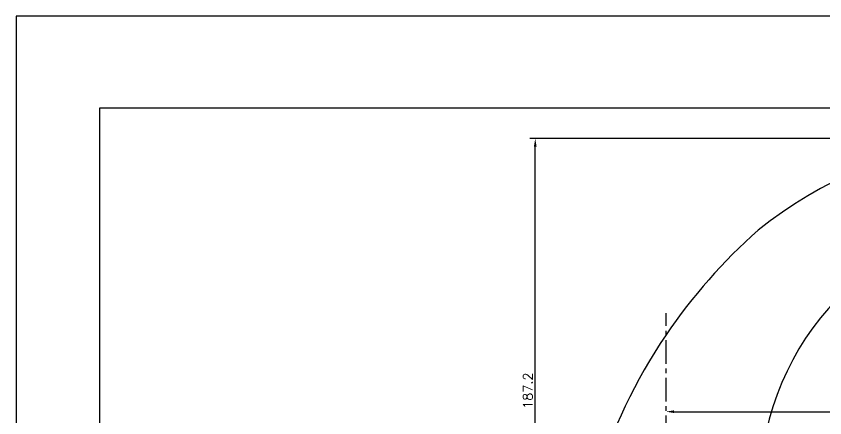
# Model space of a CAD drawing. Extents: x 594 to 1188, y 531 to 951.
# Drawn here: x 594 to 894.1, y 801.8 to 950.8 of the extents above; entities that cross this region are included whole.
import ezdxf

# ---------------------------------------------------------------- set-up
doc = ezdxf.new("R2010")
doc.units = 0
doc.header["$LTSCALE"] = 7
doc.header["$MEASUREMENT"] = 0
doc.linetypes.add('CENTER', pattern=[2, 1.25, -0.25, 0.25, -0.25])
doc.layers.get('0').update_dxf_attribs({"color": 2, "linetype": 'CONTINUOUS'})
for name, color, linetype in [('CL', 1, 'CENTER'), ('DIM', 2, 'CONTINUOUS'), ('DWG', 7, 'CONTINUOUS')]:
    doc.layers.add(name, color=color, linetype=linetype)
doc.styles.add('GHS', font='ROMANS', dxfattribs={"bigfont": 'GHS'})

# ---------------------------------------------------------------- blocks, each defined once
blk = doc.blocks.new('BORDER')
for p, q in [((1, 1), (0, 1)), ((0, 1), (0, 0))]:
    blk.add_line(p, q)

msp = doc.modelspace()

# ---------------------------------------------------------------- linework, layer by layer
at = {"color": 4}
for p, q in [((625, 541.76), (625, 916.76)), ((625, 916.76), (1174, 916.76))]:
    msp.add_line(p, q, dxfattribs=at)
at = {"layer": 'CL', "color": 1}
msp.add_line((835.12, 625.84), (835.12, 840.54), dxfattribs=at)
at = {"layer": 'DIM'}
for p, q in [((964.38, 905.4), (784.6, 905.4)), ((786.6, 721.23), (786.6, 902.4)), ((838.12, 804.04), (1057.97, 804.04))]:
    msp.add_line(p, q, dxfattribs=at)
for points in [[(786.1, 902.4), (787.1, 902.4), (786.6, 905.4)], [(838.12, 804.54), (838.12, 803.54), (835.12, 804.04)]]:
    msp.add_solid(points, dxfattribs=at)
at = {"layer": 'DWG'}
for centre, radius, start, end in [((965.38, 752.9), 152.5, 62.8687, 129.0496), ((972.91, 774.56), 103, 89.1732, 173.0817), ((1004.12, 718.23), 204, 131.3663, 145.9379), ((1004.12, 718.23), 204, 145.9379, 180)]:
    msp.add_arc(centre, radius, start, end, dxfattribs=at)

# ---------------------------------------------------------------- block references
at = {"xscale": 594, "yscale": 420, "zscale": 594}
msp.add_blockref('BORDER', (594, 530.76), dxfattribs=at)

# ---------------------------------------------------------------- texts
at = {"layer": 'DIM', "insert": (783.85, 811.82), "char_height": 3.5, "attachment_point": 5, "rotation": 90, "style": 'GHS'}
msp.add_mtext('\\A1;187.2', dxfattribs=at)

doc.saveas('drawing.dxf')
